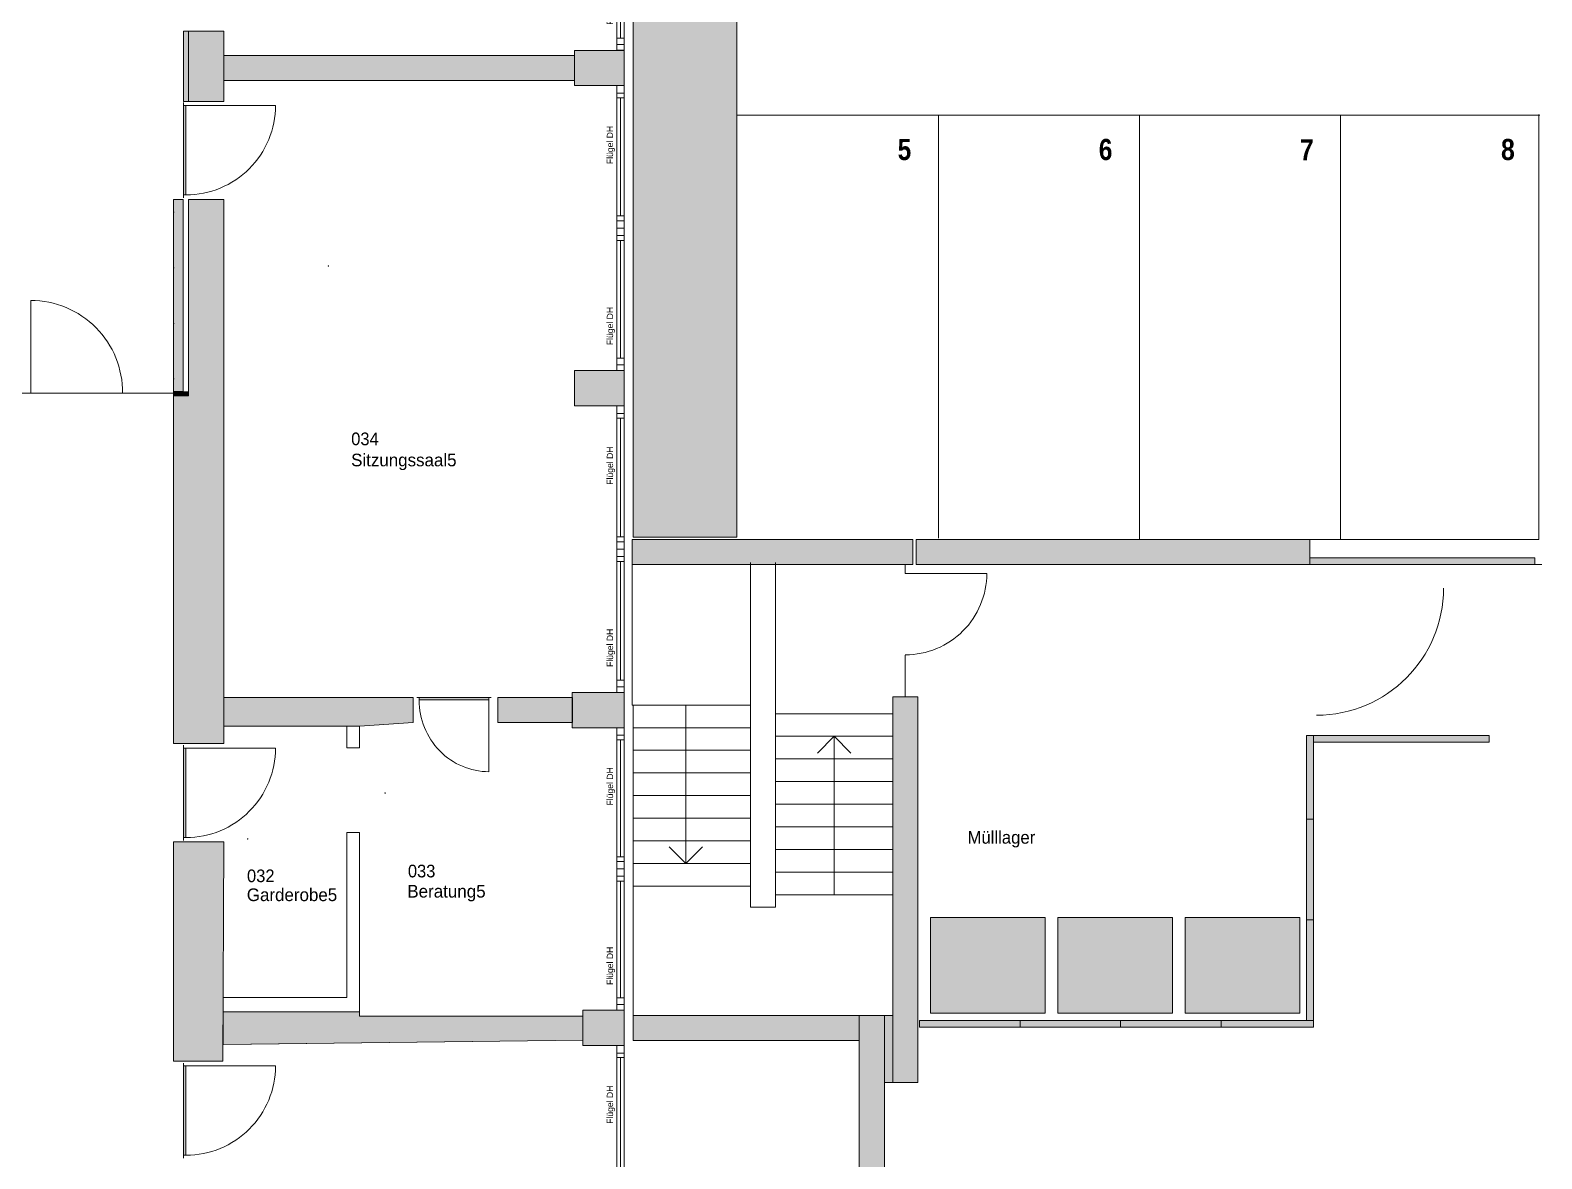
# Model space of a CAD drawing. Header units: inches. Extents: x 50200 to 250609, y 23637 to 115190.
# Drawn here: x 231938 to 249979, y 87858 to 101322 of the extents above; entities that cross this region are included whole.
import ezdxf

# ---------------------------------------------------------------- set-up
doc = ezdxf.new("R2010")
doc.units = ezdxf.units.IN
doc.header["$LTSCALE"] = 200
doc.header["$MEASUREMENT"] = 0
doc.header["$PDMODE"] = 34
doc.header["$PDSIZE"] = 5
doc.linetypes.add('Standardmuster', pattern=[0])
doc.linetypes.add('Volllinie', pattern=[0])
doc.layers.add('Grundebene', color=7, linetype='Continuous')
doc.styles.add('ARIAL', font='arial.ttf', dxfattribs={"height": 0.2})
doc.styles.add('ARIAL-FETT', font='arialbd.ttf', dxfattribs={"height": 0.2})

# ---------------------------------------------------------------- blocks, each defined once
blk = doc.blocks.new('Color_Area-1AB4')
at = {"layer": 'Grundebene', "true_color": 0x000000, "transparency": 33554687}
blk.add_hatch(color=18, dxfattribs=at).paths.add_polyline_path([(247253, 92908), (249353, 92908), (249353, 92828), (247253, 92828)], flags=0)
at = {"layer": 'Grundebene', "color": 18, "linetype": 'Volllinie', "lineweight": 13, "true_color": 0x000000}
for p, q in [((247253, 92908), (249353, 92908)), ((247253, 92828), (247253, 92908)), ((249353, 92828), (247253, 92828)), ((249353, 92908), (249353, 92828))]:
    blk.add_line(p, q, dxfattribs=at)
blk = doc.blocks.new('Color_Area-1ABD')
at = {"layer": 'Grundebene', "true_color": 0x000000, "transparency": 33554687}
blk.add_hatch(color=18, dxfattribs=at).paths.add_polyline_path([(241833, 89568), (241833, 89268), (239133, 89268), (239133, 89568)], flags=0)
at = {"layer": 'Grundebene', "color": 18, "linetype": 'Volllinie', "lineweight": 13, "true_color": 0x000000}
for p, q in [((239133, 89268), (239133, 89568)), ((239133, 89568), (241833, 89568)), ((241833, 89568), (241833, 89268)), ((241833, 89268), (239133, 89268))]:
    blk.add_line(p, q, dxfattribs=at)
blk = doc.blocks.new('Color_Area-1AC3')
at = {"layer": 'Grundebene', "true_color": 0x000000, "transparency": 33554687}
blk.add_hatch(color=18, dxfattribs=at).paths.add_polyline_path([(246153, 89508), (247253, 89508), (247253, 89428), (246153, 89428)], flags=0)
at = {"layer": 'Grundebene', "color": 18, "linetype": 'Volllinie', "lineweight": 13, "true_color": 0x000000}
for p, q in [((246153, 89508), (247253, 89508)), ((246153, 89428), (246153, 89508)), ((247253, 89508), (247253, 89428)), ((247253, 89428), (246153, 89428))]:
    blk.add_line(p, q, dxfattribs=at)
blk = doc.blocks.new('Color_Area-1AC9')
at = {"layer": 'Grundebene', "true_color": 0x000000, "transparency": 33554687}
blk.add_hatch(color=18, dxfattribs=at).paths.add_polyline_path([(244953, 89508), (246153, 89508), (246153, 89428), (244953, 89428)], flags=0)
at = {"layer": 'Grundebene', "color": 18, "linetype": 'Volllinie', "lineweight": 13, "true_color": 0x000000}
for p, q in [((244953, 89508), (246153, 89508)), ((244953, 89428), (244953, 89508)), ((246153, 89508), (246153, 89428)), ((246153, 89428), (244953, 89428))]:
    blk.add_line(p, q, dxfattribs=at)
blk = doc.blocks.new('Color_Area-1ACF')
at = {"layer": 'Grundebene', "true_color": 0x000000, "transparency": 33554687}
blk.add_hatch(color=18, dxfattribs=at).paths.add_polyline_path([(243753, 89508), (244953, 89508), (244953, 89428), (243753, 89428)], flags=0)
at = {"layer": 'Grundebene', "color": 18, "linetype": 'Volllinie', "lineweight": 13, "true_color": 0x000000}
for p, q in [((243753, 89508), (244953, 89508)), ((243753, 89428), (243753, 89508)), ((244953, 89508), (244953, 89428)), ((244953, 89428), (243753, 89428))]:
    blk.add_line(p, q, dxfattribs=at)
blk = doc.blocks.new('Color_Area-1AD5')
at = {"layer": 'Grundebene', "true_color": 0x000000, "transparency": 33554687}
blk.add_hatch(color=18, dxfattribs=at).paths.add_polyline_path([(242553, 89508), (243753, 89508), (243753, 89428), (242553, 89428)], flags=0)
at = {"layer": 'Grundebene', "color": 18, "linetype": 'Volllinie', "lineweight": 13, "true_color": 0x000000}
for p, q in [((242553, 89508), (243753, 89508)), ((242553, 89428), (242553, 89508)), ((243753, 89508), (243753, 89428)), ((243753, 89428), (242553, 89428))]:
    blk.add_line(p, q, dxfattribs=at)
blk = doc.blocks.new('Color_Area-1B6C')
at = {"layer": 'Grundebene', "true_color": 0x000000, "transparency": 33554687}
blk.add_hatch(color=18, dxfattribs=at).paths.add_polyline_path([(242133, 89568), (242233, 89568), (242233, 88768), (242133, 88768)], flags=0)
at = {"layer": 'Grundebene', "color": 18, "linetype": 'Volllinie', "lineweight": 13, "true_color": 0x000000}
for p, q in [((242133, 89568), (242233, 89568)), ((242133, 88768), (242133, 89568)), ((242233, 89568), (242233, 88768)), ((242233, 88768), (242133, 88768))]:
    blk.add_line(p, q, dxfattribs=at)
blk = doc.blocks.new('Color_Area-1E0A')
at = {"layer": 'Grundebene', "true_color": 0x000000, "transparency": 33554687}
blk.add_hatch(color=18, dxfattribs=at).paths.add_polyline_path([(239133, 112229), (240372, 112229), (240372, 95273), (239133, 95273)], flags=0)
at = {"layer": 'Grundebene', "color": 18, "linetype": 'Volllinie', "lineweight": 13, "true_color": 0x000000}
for p, q in [((239133, 112229), (240372, 112229)), ((239133, 95273), (239133, 112229)), ((240372, 112229), (240372, 95273)), ((240372, 95273), (239133, 95273))]:
    blk.add_line(p, q, dxfattribs=at)
blk = doc.blocks.new('Color_Area-2185')
at = {"layer": 'Grundebene', "true_color": 0x000000, "transparency": 33554687}
blk.add_hatch(color=18, dxfattribs=at).paths.add_polyline_path([(233828, 99301), (233828, 96961), (233648, 96961), (233648, 92811), (234248, 92811), (234248, 99301)], flags=0)
at = {"layer": 'Grundebene', "color": 18, "linetype": 'Volllinie', "lineweight": 13, "true_color": 0x000000}
blk.add_lwpolyline([(233828, 99301), (233828, 96961), (233648, 96961), (233648, 92811), (234248, 92811), (234248, 99301), (233828, 99301)], dxfattribs=at)
blk = doc.blocks.new('Color_Area-2188')
at = {"layer": 'Grundebene', "true_color": 0x000000, "transparency": 33554687}
blk.add_hatch(color=18, dxfattribs=at).paths.add_polyline_path([(234248, 101311), (233828, 101311), (233828, 100471), (234248, 100471)], flags=0)
at = {"layer": 'Grundebene', "color": 18, "linetype": 'Volllinie', "lineweight": 13, "true_color": 0x000000}
for p, q in [((234248, 101311), (233828, 101311)), ((233828, 101311), (233828, 100471)), ((234248, 100471), (234248, 101311)), ((233828, 100471), (234248, 100471))]:
    blk.add_line(p, q, dxfattribs=at)
blk = doc.blocks.new('Color_Area-2246')
at = {"layer": 'Grundebene', "true_color": 0x000000, "transparency": 33554687}
blk.add_hatch(color=18, dxfattribs=at).paths.add_polyline_path([(234248, 91641), (233648, 91641), (233648, 89021), (234238, 89021)], flags=0)
at = {"layer": 'Grundebene', "color": 18, "linetype": 'Volllinie', "lineweight": 13, "true_color": 0x000000}
for p, q in [((234248, 91641), (233648, 91641)), ((233648, 91641), (233648, 89021)), ((234238, 89021), (234248, 91641)), ((233648, 89021), (234238, 89021))]:
    blk.add_line(p, q, dxfattribs=at)
blk = doc.blocks.new('Color_Area-229C')
at = {"layer": 'Grundebene', "true_color": 0x000000, "transparency": 33554687}
blk.add_hatch(color=18, dxfattribs=at).paths.add_polyline_path([(234248, 101021), (234248, 100721), (238433, 100721), (238433, 101021)], flags=0)
at = {"layer": 'Grundebene', "color": 18, "linetype": 'Volllinie', "lineweight": 13, "true_color": 0x000000}
for p, q in [((234248, 101021), (234248, 100721)), ((238433, 101021), (234248, 101021)), ((238433, 100721), (238433, 101021)), ((234248, 100721), (238433, 100721))]:
    blk.add_line(p, q, dxfattribs=at)
blk = doc.blocks.new('Color_Area-22A2')
at = {"layer": 'Grundebene', "true_color": 0x000000, "transparency": 33554687}
blk.add_hatch(color=18, dxfattribs=at).paths.add_polyline_path([(234240, 89221), (238533, 89271), (238533, 89561), (235868, 89561), (235868, 89611), (234240, 89611)], flags=0)
at = {"layer": 'Grundebene', "color": 18, "linetype": 'Volllinie', "lineweight": 13, "true_color": 0x000000}
for p, q in [((235868, 89611), (234240, 89611)), ((234240, 89611), (234240, 89221)), ((235868, 89561), (235868, 89611)), ((238533, 89561), (235868, 89561)), ((238533, 89271), (238533, 89561)), ((234240, 89221), (238533, 89271))]:
    blk.add_line(p, q, dxfattribs=at)
blk = doc.blocks.new('Color_Area-22CD')
at = {"layer": 'Grundebene', "true_color": 0x000000, "transparency": 33554687}
blk.add_hatch(color=18, dxfattribs=at).paths.add_polyline_path([(237518, 93061), (238409, 93061), (238409, 93361), (237518, 93361)], flags=0)
at = {"layer": 'Grundebene', "color": 18, "linetype": 'Volllinie', "lineweight": 13, "true_color": 0x000000}
for p, q in [((238409, 93361), (237518, 93361)), ((237518, 93361), (237518, 93061)), ((238409, 93061), (238409, 93361)), ((237518, 93061), (238409, 93061))]:
    blk.add_line(p, q, dxfattribs=at)
blk = doc.blocks.new('Color_Area-259A')
at = {"layer": 'Grundebene', "true_color": 0x000000, "transparency": 33554687}
blk.add_hatch(color=18, dxfattribs=at).paths.add_polyline_path([(238433, 101081), (239028, 101081), (239028, 100661), (238433, 100661)], flags=0)
at = {"layer": 'Grundebene', "color": 18, "linetype": 'Volllinie', "lineweight": 13, "true_color": 0x000000}
for p, q in [((238433, 101081), (239028, 101081)), ((238433, 100661), (238433, 101081)), ((239028, 101081), (239028, 100661)), ((239028, 100661), (238433, 100661))]:
    blk.add_line(p, q, dxfattribs=at)
blk = doc.blocks.new('Color_Area-25A0')
at = {"layer": 'Grundebene', "true_color": 0x000000, "transparency": 33554687}
blk.add_hatch(color=18, dxfattribs=at).paths.add_polyline_path([(238408, 93421), (239028, 93421), (239028, 93001), (238408, 93001)], flags=0)
at = {"layer": 'Grundebene', "color": 18, "linetype": 'Volllinie', "lineweight": 13, "true_color": 0x000000}
for p, q in [((238408, 93421), (239028, 93421)), ((238408, 93001), (238408, 93421)), ((239028, 93421), (239028, 93001)), ((239028, 93001), (238408, 93001))]:
    blk.add_line(p, q, dxfattribs=at)
blk = doc.blocks.new('Color_Area-25AC')
at = {"layer": 'Grundebene', "true_color": 0x000000, "transparency": 33554687}
blk.add_hatch(color=18, dxfattribs=at).paths.add_polyline_path([(238533, 89631), (239028, 89631), (239028, 89211), (238533, 89211)], flags=0)
at = {"layer": 'Grundebene', "color": 18, "linetype": 'Volllinie', "lineweight": 13, "true_color": 0x000000}
for p, q in [((238533, 89631), (239028, 89631)), ((238533, 89211), (238533, 89631)), ((239028, 89631), (239028, 89211)), ((239028, 89211), (238533, 89211))]:
    blk.add_line(p, q, dxfattribs=at)
blk = doc.blocks.new('Color_Area-25B8')
at = {"layer": 'Grundebene', "true_color": 0x000000, "transparency": 33554687}
blk.add_hatch(color=18, dxfattribs=at).paths.add_polyline_path([(238433, 97261), (239028, 97261), (239028, 96841), (238433, 96841)], flags=0)
at = {"layer": 'Grundebene', "color": 18, "linetype": 'Volllinie', "lineweight": 13, "true_color": 0x000000}
for p, q in [((238433, 97261), (239028, 97261)), ((238433, 96841), (238433, 97261)), ((239028, 97261), (239028, 96841)), ((239028, 96841), (238433, 96841))]:
    blk.add_line(p, q, dxfattribs=at)
blk = doc.blocks.new('VBV_Raumstempel_FM_3-26E3')
at = {"layer": 'Grundebene', "color": 18, "linetype": 'Standardmuster', "lineweight": 13, "true_color": 0x000000}
blk.add_point((234534, 91674), dxfattribs=at)
blk = doc.blocks.new('MText_199-26E6')
at = {"layer": 'Grundebene', "color": 18, "lineweight": 18, "true_color": 0x000000, "style": 'ARIAL', "width": 0.958409}
blk.add_text('Garderobe5', height=151, dxfattribs=at).set_placement((234523, 90932))
blk = doc.blocks.new('MText_200-26E9')
at = {"layer": 'Grundebene', "color": 18, "lineweight": 18, "true_color": 0x000000, "style": 'ARIAL', "width": 0.934882}
blk.add_text('032', height=151, dxfattribs=at).set_placement((234525, 91158))
blk = doc.blocks.new('VBV_Raumstempel_FM_3-26EC')
at = {"layer": 'Grundebene', "color": 18, "linetype": 'Standardmuster', "lineweight": 13, "true_color": 0x000000}
blk.add_point((236174, 92223), dxfattribs=at)
blk = doc.blocks.new('MText_202-26EF')
at = {"layer": 'Grundebene', "color": 18, "lineweight": 18, "true_color": 0x000000, "style": 'ARIAL', "width": 0.959824}
blk.add_text('Beratung5', height=151, dxfattribs=at).set_placement((236439, 90974))
blk = doc.blocks.new('MText_203-26F2')
at = {"layer": 'Grundebene', "color": 18, "lineweight": 18, "true_color": 0x000000, "style": 'ARIAL', "width": 0.930222}
blk.add_text('033', height=151, dxfattribs=at).set_placement((236446, 91215))
blk = doc.blocks.new('VBV_Raumstempel_FM_3-26F5')
at = {"layer": 'Grundebene', "color": 18, "linetype": 'Standardmuster', "lineweight": 13, "true_color": 0x000000}
blk.add_point((235497, 98509), dxfattribs=at)
blk = doc.blocks.new('MText_205-26F8')
at = {"layer": 'Grundebene', "color": 18, "lineweight": 18, "true_color": 0x000000, "style": 'ARIAL', "width": 0.958036}
blk.add_text('Sitzungssaal5', height=151.03, dxfattribs=at).set_placement((235768, 96119))
blk = doc.blocks.new('MText_206-26FB')
at = {"layer": 'Grundebene', "color": 18, "lineweight": 18, "true_color": 0x000000, "style": 'ARIAL', "width": 0.931911}
blk.add_text('034', height=151, dxfattribs=at).set_placement((235769, 96371))
blk = doc.blocks.new('Color_Area-2783')
at = {"layer": 'Grundebene', "true_color": 0x000000, "transparency": 33554687}
blk.add_hatch(color=18, dxfattribs=at).paths.add_polyline_path([(234248, 93361), (236508, 93361), (236508, 93061), (235868, 93021), (235718, 93021), (234248, 93021)], flags=0)
at = {"layer": 'Grundebene', "color": 18, "linetype": 'Volllinie', "lineweight": 13, "true_color": 0x000000}
for p, q in [((234248, 93361), (236508, 93361)), ((234248, 93021), (234248, 93361)), ((236508, 93361), (236508, 93061)), ((235718, 93021), (234248, 93021)), ((235868, 93021), (235718, 93021)), ((236508, 93061), (235868, 93021))]:
    blk.add_line(p, q, dxfattribs=at)
blk = doc.blocks.new('MText_873-2798')
at = {"layer": 'Grundebene', "color": 18, "lineweight": 18, "true_color": 0x000000, "style": 'ARIAL-FETT', "width": 0.823426}
blk.add_text('5', height=252, dxfattribs=at).set_placement((242292, 99773))
blk = doc.blocks.new('MText_874-279B')
at = {"layer": 'Grundebene', "color": 18, "lineweight": 18, "true_color": 0x000000, "style": 'ARIAL-FETT', "width": 0.829599}
blk.add_text('6', height=252, dxfattribs=at).set_placement((244692, 99773))
blk = doc.blocks.new('MText_875-279E')
at = {"layer": 'Grundebene', "color": 18, "lineweight": 18, "true_color": 0x000000, "style": 'ARIAL-FETT', "width": 0.844798}
blk.add_text('7', height=252, dxfattribs=at).set_placement((247092, 99769))
blk = doc.blocks.new('MText_876-27A1')
at = {"layer": 'Grundebene', "color": 18, "lineweight": 18, "true_color": 0x000000, "style": 'ARIAL-FETT', "width": 0.842226}
blk.add_text('8', height=252, dxfattribs=at).set_placement((249493, 99773))
blk = doc.blocks.new('Gruppe-148-2831')
at = {"layer": 'Grundebene', "color": 18, "linetype": 'Volllinie', "lineweight": 13, "true_color": 0x000000}
blk.add_line((242383, 94842), (243355, 94842), dxfattribs=at)
blk.add_lwpolyline([(242383, 93870), (242431, 93871), (242479, 93875), (242526, 93881), (242573, 93889), (242620, 93899), (242666, 93912), (242711, 93927), (242755, 93944), (242799, 93963), (242842, 93985), (242883, 94008), (242923, 94034), (242962, 94061), (243000, 94091), (243036, 94122), (243071, 94155), (243103, 94189), (243135, 94225), (243164, 94263), (243191, 94302), (243217, 94342), (243240, 94384), (243262, 94426), (243281, 94470), (243298, 94514), (243313, 94560), (243326, 94606), (243336, 94652), (243345, 94699), (243350, 94746), (243354, 94794), (243355, 94842)], dxfattribs=at)
blk = doc.blocks.new('Gruppe-186-2A57')
at = {"layer": 'Grundebene', "color": 18, "linetype": 'Volllinie', "lineweight": 13, "true_color": 0x000000}
blk.add_line((231944, 96991), (231944, 98098), dxfattribs=at)
blk.add_arc((231944, 97002), 1096, 359.4218, 90, dxfattribs=at)
blk = doc.blocks.new('Color_Area-2A5B')
at = {"layer": 'Grundebene', "true_color": 0x000000, "transparency": 33554687}
blk.add_hatch(color=18, dxfattribs=at).paths.add_polyline_path([(233685, 96964), (233685, 97008), (233825, 97008), (233825, 96964)], flags=0)
at = {"layer": 'Grundebene', "color": 18, "linetype": 'Volllinie', "lineweight": 13, "true_color": 0x000000}
for p, q in [((233685, 96964), (233685, 97008)), ((233685, 97008), (233825, 97008)), ((233825, 96964), (233685, 96964)), ((233825, 97008), (233825, 96964))]:
    blk.add_line(p, q, dxfattribs=at)
blk = doc.blocks.new('Color_Area-2A61')
at = {"layer": 'Grundebene', "true_color": 0xffffff, "transparency": 33554687}
blk.add_hatch(color=7, dxfattribs=at).paths.add_polyline_path([(233648, 96964), (233685, 96964), (233685, 97008), (233648, 97008)], flags=0)
at = {"layer": 'Grundebene', "color": 18, "linetype": 'Volllinie', "lineweight": 13, "true_color": 0x000000}
blk.add_lwpolyline([(233648, 96964), (233685, 96964), (233685, 97008), (233648, 97008), (233648, 96964)], dxfattribs=at)
blk = doc.blocks.new('Color_Area-2A65')
at = {"layer": 'Grundebene', "true_color": 0x000000, "transparency": 33554687}
blk.add_hatch(color=18, dxfattribs=at).paths.add_polyline_path([(233649, 97011), (233649, 99301), (233764, 99301), (233764, 97011)], flags=0)
at = {"layer": 'Grundebene', "color": 18, "linetype": 'Volllinie', "lineweight": 13, "true_color": 0x000000}
for p, q in [((233649, 97011), (233649, 99301)), ((233649, 99301), (233764, 99301)), ((233764, 99301), (233764, 97011)), ((233764, 97011), (233649, 97011))]:
    blk.add_line(p, q, dxfattribs=at)
blk = doc.blocks.new('Color_Area-2A6C')
at = {"layer": 'Grundebene', "true_color": 0xffffff, "transparency": 33554687}
blk.add_hatch(color=7, dxfattribs=at).paths.add_polyline_path([(233767, 100471), (233828, 100471), (233828, 101311), (233767, 101311)], flags=0)
at = {"layer": 'Grundebene', "color": 18, "linetype": 'Volllinie', "lineweight": 13, "true_color": 0x000000}
blk.add_lwpolyline([(233767, 100471), (233828, 100471), (233828, 101311), (233767, 101311), (233767, 100471)], dxfattribs=at)
blk = doc.blocks.new('Color_Area-2B2A')
at = {"layer": 'Grundebene', "true_color": 0xffffff, "transparency": 33554687}
blk.add_hatch(color=7, dxfattribs=at).paths.add_polyline_path([(233767, 100425), (233767, 99358), (233797, 99358), (233797, 100425)], flags=0)
at = {"layer": 'Grundebene', "color": 18, "linetype": 'Volllinie', "lineweight": 13, "true_color": 0x000000}
blk.add_lwpolyline([(233767, 100425), (233767, 99358), (233797, 99358), (233797, 100425), (233767, 100425)], dxfattribs=at)
blk = doc.blocks.new('Gruppe-229-2B26')
at = {"layer": 'Grundebene', "color": 18, "linetype": 'Volllinie', "lineweight": 13, "true_color": 0x000000}
for p, q in [((233767, 100425), (233767, 100459)), ((233797, 100425), (234865, 100425)), ((233767, 99324), (233767, 99358))]:
    blk.add_line(p, q, dxfattribs=at)
for points in [[(233767, 100425), (233797, 100425), (233797, 99358), (233767, 99358), (233767, 100425)], [(233797, 99358), (233850, 99359), (233903, 99363), (233955, 99369), (234006, 99378), (234057, 99389), (234107, 99403), (234156, 99419), (234205, 99438), (234253, 99460), (234300, 99483), (234346, 99510), (234391, 99538), (234434, 99568), (234476, 99600), (234515, 99634), (234553, 99670), (234588, 99707), (234622, 99747), (234654, 99788), (234685, 99831), (234713, 99876), (234739, 99923), (234763, 99970), (234785, 100018), (234803, 100066), (234820, 100116), (234834, 100166), (234845, 100216), (234854, 100267), (234860, 100319), (234864, 100372), (234865, 100425)]]:
    blk.add_lwpolyline(points, dxfattribs=at)
at = {"layer": 'Grundebene'}
blk.add_blockref('Color_Area-2B2A', (0, 0), dxfattribs=at)
blk = doc.blocks.new('Color_Area-2B3C')
at = {"layer": 'Grundebene', "true_color": 0xffffff, "transparency": 33554687}
blk.add_hatch(color=7, dxfattribs=at).paths.add_polyline_path([(233767, 92758), (233767, 91691), (233797, 91691), (233797, 92758)], flags=0)
at = {"layer": 'Grundebene', "color": 18, "linetype": 'Volllinie', "lineweight": 13, "true_color": 0x000000}
blk.add_lwpolyline([(233767, 92758), (233767, 91691), (233797, 91691), (233797, 92758), (233767, 92758)], dxfattribs=at)
blk = doc.blocks.new('Gruppe-231-2B38')
at = {"layer": 'Grundebene', "color": 18, "linetype": 'Volllinie', "lineweight": 13, "true_color": 0x000000}
for p, q in [((233767, 92758), (233767, 92792)), ((233797, 92758), (234865, 92758)), ((233767, 91657), (233767, 91691))]:
    blk.add_line(p, q, dxfattribs=at)
for points in [[(233767, 92758), (233797, 92758), (233797, 91691), (233767, 91691), (233767, 92758)], [(233797, 91691), (233850, 91692), (233903, 91696), (233955, 91702), (234006, 91711), (234057, 91722), (234107, 91736), (234156, 91752), (234205, 91771), (234253, 91792), (234300, 91816), (234346, 91843), (234391, 91871), (234434, 91901), (234476, 91933), (234515, 91967), (234553, 92003), (234588, 92040), (234622, 92080), (234654, 92121), (234685, 92164), (234713, 92209), (234739, 92256), (234763, 92303), (234785, 92351), (234803, 92399), (234820, 92449), (234834, 92498), (234845, 92549), (234854, 92600), (234860, 92652), (234864, 92705), (234865, 92758)]]:
    blk.add_lwpolyline(points, dxfattribs=at)
at = {"layer": 'Grundebene'}
blk.add_blockref('Color_Area-2B3C', (0, 0), dxfattribs=at)
blk = doc.blocks.new('Color_Area-2B45')
at = {"layer": 'Grundebene', "true_color": 0xffffff, "transparency": 33554687}
blk.add_hatch(color=7, dxfattribs=at).paths.add_polyline_path([(233767, 88967), (233767, 87899), (233797, 87899), (233797, 88967)], flags=0)
at = {"layer": 'Grundebene', "color": 18, "linetype": 'Volllinie', "lineweight": 13, "true_color": 0x000000}
blk.add_lwpolyline([(233767, 88967), (233767, 87899), (233797, 87899), (233797, 88967), (233767, 88967)], dxfattribs=at)
blk = doc.blocks.new('Gruppe-232-2B41')
at = {"layer": 'Grundebene', "color": 18, "linetype": 'Volllinie', "lineweight": 13, "true_color": 0x000000}
for p, q in [((233767, 88967), (233767, 89000)), ((233797, 88967), (234865, 88967)), ((233767, 87865), (233767, 87899))]:
    blk.add_line(p, q, dxfattribs=at)
for points in [[(233767, 88967), (233797, 88967), (233797, 87899), (233767, 87899), (233767, 88967)], [(233797, 87899), (233850, 87900), (233903, 87904), (233955, 87911), (234006, 87919), (234057, 87931), (234107, 87944), (234156, 87961), (234205, 87980), (234253, 88001), (234300, 88025), (234346, 88051), (234391, 88080), (234434, 88110), (234476, 88142), (234515, 88176), (234553, 88211), (234588, 88249), (234622, 88288), (234654, 88330), (234685, 88373), (234713, 88418), (234739, 88464), (234763, 88511), (234785, 88559), (234803, 88608), (234820, 88657), (234834, 88707), (234845, 88758), (234854, 88809), (234860, 88861), (234864, 88913), (234865, 88967)]]:
    blk.add_lwpolyline(points, dxfattribs=at)
at = {"layer": 'Grundebene'}
blk.add_blockref('Color_Area-2B45', (0, 0), dxfattribs=at)
blk = doc.blocks.new('Color_Area-2B57')
at = {"layer": 'Grundebene', "true_color": 0xffffff, "transparency": 33554687}
blk.add_hatch(color=7, dxfattribs=at).paths.add_polyline_path([(236580, 93334), (237413, 93334), (237413, 93361), (236580, 93361)], flags=0)
at = {"layer": 'Grundebene', "color": 18, "linetype": 'Volllinie', "lineweight": 13, "true_color": 0x000000}
blk.add_lwpolyline([(236580, 93334), (237413, 93334), (237413, 93361), (236580, 93361), (236580, 93334)], dxfattribs=at)
blk = doc.blocks.new('Gruppe-234-2B53')
at = {"layer": 'Grundebene', "color": 18, "linetype": 'Volllinie', "lineweight": 13, "true_color": 0x000000}
for p, q in [((236554, 93361), (236580, 93361)), ((237413, 93361), (237439, 93361)), ((237413, 93334), (237413, 92476))]:
    blk.add_line(p, q, dxfattribs=at)
blk.add_lwpolyline([(236580, 93334), (236580, 93361), (237413, 93361), (237413, 93334), (236580, 93334)], dxfattribs=at)
blk.add_lwpolyline([(237413, 92476, -0.202833), (236828, 92723), (236824, 92727, -0.194998), (236580, 93329), (236580, 93334)], format="xyb", dxfattribs=at)
at = {"layer": 'Grundebene'}
blk.add_blockref('Color_Area-2B57', (0, 0), dxfattribs=at)
blk = doc.blocks.new('Gruppe-441-2E74')
at = {"layer": 'Grundebene', "color": 18, "linetype": 'Volllinie', "lineweight": 13, "true_color": 0x000000}
for p, q in [((239133, 93271), (240533, 93271)), ((239133, 91111), (239133, 93271)), ((239133, 93001), (240533, 93001)), ((239133, 92731), (240533, 92731)), ((239133, 92461), (240533, 92461)), ((239133, 92191), (240533, 92191)), ((239133, 91921), (240533, 91921)), ((239133, 91651), (240533, 91651)), ((239133, 91381), (240533, 91381)), ((239133, 91111), (240533, 91111))]:
    blk.add_line(p, q, dxfattribs=at)
blk = doc.blocks.new('Gruppe-442-2E80')
at = {"layer": 'Grundebene', "color": 18, "linetype": 'Volllinie', "lineweight": 13, "true_color": 0x000000}
for p, q in [((240833, 93168), (242233, 93168)), ((240833, 92898), (242233, 92898)), ((240833, 92628), (242233, 92628)), ((240833, 92358), (242233, 92358)), ((240833, 92088), (242233, 92088)), ((240833, 91818), (242233, 91818)), ((240833, 91548), (242233, 91548)), ((240833, 91278), (242233, 91278)), ((240833, 91008), (242233, 91008))]:
    blk.add_line(p, q, dxfattribs=at)
blk = doc.blocks.new('Color_Area-2E8B')
at = {"layer": 'Grundebene', "true_color": 0x000000, "transparency": 33554687}
blk.add_hatch(color=18, dxfattribs=at).paths.add_polyline_path([(242533, 88768), (242233, 88768), (242233, 93368), (242533, 93368)], flags=0)
at = {"layer": 'Grundebene', "color": 18, "linetype": 'Volllinie', "lineweight": 13, "true_color": 0x000000}
for p, q in [((242233, 88768), (242233, 93368)), ((242233, 93368), (242533, 93368)), ((242533, 93368), (242533, 88768)), ((242533, 88768), (242233, 88768))]:
    blk.add_line(p, q, dxfattribs=at)
blk = doc.blocks.new('Color_Area-2E91')
at = {"layer": 'Grundebene', "true_color": 0x000000, "transparency": 33554687}
blk.add_hatch(color=18, dxfattribs=at).paths.add_polyline_path([(242473, 95248), (242473, 94948), (239123, 94948), (239123, 95248)], flags=0)
at = {"layer": 'Grundebene', "color": 18, "linetype": 'Volllinie', "lineweight": 13, "true_color": 0x000000}
for p, q in [((239123, 94948), (239123, 95248)), ((239123, 95248), (242473, 95248)), ((242473, 95248), (242473, 94948)), ((242473, 94948), (239123, 94948))]:
    blk.add_line(p, q, dxfattribs=at)
blk = doc.blocks.new('Color_Area-2E97')
at = {"layer": 'Grundebene', "true_color": 0x000000, "transparency": 33554687}
blk.add_hatch(color=18, dxfattribs=at).paths.add_polyline_path([(247213, 95248), (247213, 94948), (242513, 94948), (242513, 95248)], flags=0)
at = {"layer": 'Grundebene', "color": 18, "linetype": 'Volllinie', "lineweight": 13, "true_color": 0x000000}
for p, q in [((242513, 94948), (242513, 95248)), ((242513, 95248), (247213, 95248)), ((247213, 95248), (247213, 94948)), ((247213, 94948), (242513, 94948))]:
    blk.add_line(p, q, dxfattribs=at)
blk = doc.blocks.new('Color_Area-2E9D')
at = {"layer": 'Grundebene', "true_color": 0x000000, "transparency": 33554687}
blk.add_hatch(color=18, dxfattribs=at).paths.add_polyline_path([(244133, 86068), (243833, 86068), (243833, 87268), (241833, 87268), (241833, 89568), (242133, 89568), (242133, 87568), (244133, 87568)], flags=0)
at = {"layer": 'Grundebene', "color": 18, "linetype": 'Volllinie', "lineweight": 13, "true_color": 0x000000}
for p, q in [((241833, 87268), (241833, 89568)), ((241833, 89568), (242133, 89568)), ((242133, 89568), (242133, 87568)), ((242133, 87568), (244133, 87568)), ((244133, 87568), (244133, 86068)), ((243833, 87268), (241833, 87268)), ((243833, 86068), (243833, 87268)), ((244133, 86068), (243833, 86068))]:
    blk.add_line(p, q, dxfattribs=at)
blk = doc.blocks.new('Color_Area-2EA9')
at = {"layer": 'Grundebene', "true_color": 0x000000, "transparency": 33554687}
blk.add_hatch(color=18, dxfattribs=at).paths.add_polyline_path([(242683, 90736), (244053, 90736), (244053, 89596), (242683, 89596)], flags=0)
at = {"layer": 'Grundebene', "color": 18, "linetype": 'Volllinie', "lineweight": 13, "true_color": 0x000000}
for p, q in [((242683, 90736), (244053, 90736)), ((242683, 89596), (242683, 90736)), ((244053, 90736), (244053, 89596)), ((244053, 89596), (242683, 89596))]:
    blk.add_line(p, q, dxfattribs=at)
blk = doc.blocks.new('Color_Area-2EAF')
at = {"layer": 'Grundebene', "true_color": 0x000000, "transparency": 33554687}
blk.add_hatch(color=18, dxfattribs=at).paths.add_polyline_path([(244203, 90736), (245573, 90736), (245573, 89596), (244203, 89596)], flags=0)
at = {"layer": 'Grundebene', "color": 18, "linetype": 'Volllinie', "lineweight": 13, "true_color": 0x000000}
for p, q in [((244203, 90736), (245573, 90736)), ((244203, 89596), (244203, 90736)), ((245573, 90736), (245573, 89596)), ((245573, 89596), (244203, 89596))]:
    blk.add_line(p, q, dxfattribs=at)
blk = doc.blocks.new('Color_Area-2EB5')
at = {"layer": 'Grundebene', "true_color": 0x000000, "transparency": 33554687}
blk.add_hatch(color=18, dxfattribs=at).paths.add_polyline_path([(245723, 90736), (247093, 90736), (247093, 89596), (245723, 89596)], flags=0)
at = {"layer": 'Grundebene', "color": 18, "linetype": 'Volllinie', "lineweight": 13, "true_color": 0x000000}
for p, q in [((245723, 90736), (247093, 90736)), ((245723, 89596), (245723, 90736)), ((247093, 90736), (247093, 89596)), ((247093, 89596), (245723, 89596))]:
    blk.add_line(p, q, dxfattribs=at)
blk = doc.blocks.new('Gruppe-443-2EA7')
at = {"layer": 'Grundebene', "color": 18, "linetype": 'Volllinie', "lineweight": 13, "true_color": 0x000000}
for points in [[(242683, 90736), (244053, 90736), (244053, 89596), (242683, 89596), (242683, 90736)], [(244203, 90736), (245573, 90736), (245573, 89596), (244203, 89596), (244203, 90736)], [(245723, 90736), (247093, 90736), (247093, 89596), (245723, 89596), (245723, 90736)]]:
    blk.add_lwpolyline(points, dxfattribs=at)
at = {"layer": 'Grundebene'}
for name in ['Color_Area-2EA9', 'Color_Area-2EAF', 'Color_Area-2EB5']:
    blk.add_blockref(name, (0, 0), dxfattribs=at)
blk = doc.blocks.new('Color_Area-2EBD')
at = {"layer": 'Grundebene', "true_color": 0x000000, "transparency": 33554687}
blk.add_hatch(color=18, dxfattribs=at).paths.add_polyline_path([(247213, 95028), (249897, 95028), (249897, 94948), (247213, 94948)], flags=0)
at = {"layer": 'Grundebene', "color": 18, "linetype": 'Volllinie', "lineweight": 13, "true_color": 0x000000}
for p, q in [((247213, 95028), (249897, 95028)), ((247213, 94948), (247213, 95028)), ((249897, 94948), (247213, 94948)), ((249897, 95028), (249897, 94948))]:
    blk.add_line(p, q, dxfattribs=at)
blk = doc.blocks.new('MText_2763-2EC4')
at = {"layer": 'Grundebene', "color": 18, "lineweight": 18, "true_color": 0x000000, "style": 'ARIAL', "width": 0.945286}
blk.add_text('Mülllager', height=151, dxfattribs=at).set_placement((243125, 91617))
blk = doc.blocks.new('Color_Area-2EC7')
at = {"layer": 'Grundebene', "true_color": 0x000000, "transparency": 33554687}
blk.add_hatch(color=18, dxfattribs=at).paths.add_polyline_path([(247173, 89508), (247173, 90708), (247253, 90708), (247253, 89508)], flags=0)
at = {"layer": 'Grundebene', "color": 18, "linetype": 'Volllinie', "lineweight": 13, "true_color": 0x000000}
for p, q in [((247173, 89508), (247173, 90708)), ((247173, 90708), (247253, 90708)), ((247253, 90708), (247253, 89508)), ((247253, 89508), (247173, 89508))]:
    blk.add_line(p, q, dxfattribs=at)
blk = doc.blocks.new('Color_Area-2ECD')
at = {"layer": 'Grundebene', "true_color": 0x000000, "transparency": 33554687}
blk.add_hatch(color=18, dxfattribs=at).paths.add_polyline_path([(247173, 90708), (247173, 91908), (247253, 91908), (247253, 90708)], flags=0)
at = {"layer": 'Grundebene', "color": 18, "linetype": 'Volllinie', "lineweight": 13, "true_color": 0x000000}
for p, q in [((247173, 90708), (247173, 91908)), ((247173, 91908), (247253, 91908)), ((247253, 91908), (247253, 90708)), ((247253, 90708), (247173, 90708))]:
    blk.add_line(p, q, dxfattribs=at)
blk = doc.blocks.new('Color_Area-2ED3')
at = {"layer": 'Grundebene', "true_color": 0x000000, "transparency": 33554687}
blk.add_hatch(color=18, dxfattribs=at).paths.add_polyline_path([(247173, 91908), (247173, 92908), (247253, 92908), (247253, 91908)], flags=0)
at = {"layer": 'Grundebene', "color": 18, "linetype": 'Volllinie', "lineweight": 13, "true_color": 0x000000}
for p, q in [((247173, 91908), (247173, 92908)), ((247173, 92908), (247253, 92908)), ((247253, 92908), (247253, 91908)), ((247253, 91908), (247173, 91908))]:
    blk.add_line(p, q, dxfattribs=at)
blk = doc.blocks.new('MText_2814-2F39')
at = {"layer": 'Grundebene', "color": 18, "lineweight": 18, "true_color": 0x000000, "style": 'ARIAL', "width": 0.97094}
blk.add_text('Flügel DH', height=75.5, rotation=90, dxfattribs=at).set_placement((238895, 88275))
blk = doc.blocks.new('MText_2815-2F3C')
at = {"layer": 'Grundebene', "color": 18, "lineweight": 18, "true_color": 0x000000, "style": 'ARIAL', "width": 0.97094}
blk.add_text('Flügel DH', height=75.5, rotation=90, dxfattribs=at).set_placement((238895, 86115))
blk = doc.blocks.new('Gruppe-472-2F2D')
at = {"layer": 'Grundebene', "color": 18, "linetype": 'Volllinie', "lineweight": 13, "true_color": 0x000000}
for p, q in [((238938, 89211), (238938, 85812)), ((239028, 89211), (238938, 89211)), ((239028, 89211), (239028, 85812)), ((239028, 89119), (238938, 89119)), ((239028, 89065), (238938, 89065)), ((238983, 89065), (238983, 87658)), ((239028, 87658), (238938, 87658)), ((239028, 87599), (238938, 87599)), ((238938, 87560), (238938, 87462)), ((239028, 87511), (238938, 87511)), ((239028, 87423), (238938, 87423)), ((239028, 87365), (238938, 87365)), ((238983, 87365), (238983, 85959)), ((239028, 85959), (238938, 85959)), ((239028, 85880), (238938, 85880)), ((239028, 85812), (238938, 85812))]:
    blk.add_line(p, q, dxfattribs=at)
at = {"layer": 'Grundebene'}
for name in ['MText_2814-2F39', 'MText_2815-2F3C']:
    blk.add_blockref(name, (0, 0), dxfattribs=at)
blk = doc.blocks.new('MText_2816-2F51')
at = {"layer": 'Grundebene', "color": 18, "lineweight": 18, "true_color": 0x000000, "style": 'ARIAL', "width": 0.97094}
blk.add_text('Flügel DH', height=75.5, rotation=90, dxfattribs=at).set_placement((238895, 92073))
blk = doc.blocks.new('MText_2817-2F54')
at = {"layer": 'Grundebene', "color": 18, "lineweight": 18, "true_color": 0x000000, "style": 'ARIAL', "width": 0.97094}
blk.add_text('Flügel DH', height=75.5, rotation=90, dxfattribs=at).set_placement((238895, 89932))
blk = doc.blocks.new('Gruppe-473-2F45')
at = {"layer": 'Grundebene', "color": 18, "linetype": 'Volllinie', "lineweight": 13, "true_color": 0x000000}
for p, q in [((238938, 93001), (238938, 89631)), ((239028, 93001), (238938, 93001)), ((239028, 93001), (239028, 89631)), ((239028, 92910), (238938, 92910)), ((239028, 92856), (238938, 92856)), ((238983, 92856), (238983, 91461)), ((239028, 91461), (238938, 91461)), ((239028, 91403), (238938, 91403)), ((238938, 91364), (238938, 91268)), ((239028, 91316), (238938, 91316)), ((239028, 91229), (238938, 91229)), ((239028, 91171), (238938, 91171)), ((238983, 91171), (238983, 89777)), ((239028, 89777), (238938, 89777)), ((239028, 89699), (238938, 89699)), ((239028, 89631), (238938, 89631))]:
    blk.add_line(p, q, dxfattribs=at)
at = {"layer": 'Grundebene'}
for name in ['MText_2816-2F51', 'MText_2817-2F54']:
    blk.add_blockref(name, (0, 0), dxfattribs=at)
blk = doc.blocks.new('MText_2818-2F69')
at = {"layer": 'Grundebene', "color": 18, "lineweight": 18, "true_color": 0x000000, "style": 'ARIAL', "width": 0.97094}
blk.add_text('Flügel DH', height=75.5, rotation=90, dxfattribs=at).set_placement((238895, 95900))
blk = doc.blocks.new('MText_2819-2F6C')
at = {"layer": 'Grundebene', "color": 18, "lineweight": 18, "true_color": 0x000000, "style": 'ARIAL', "width": 0.97094}
blk.add_text('Flügel DH', height=75.5, rotation=90, dxfattribs=at).set_placement((238895, 93726))
blk = doc.blocks.new('Gruppe-474-2F5D')
at = {"layer": 'Grundebene', "color": 18, "linetype": 'Volllinie', "lineweight": 13, "true_color": 0x000000}
for p, q in [((238938, 96841), (238938, 93421)), ((239028, 96841), (238938, 96841)), ((239028, 96749), (238938, 96749)), ((239028, 96841), (239028, 93421)), ((239028, 96694), (238938, 96694)), ((238983, 96694), (238983, 95278)), ((239028, 95278), (238938, 95278)), ((239028, 95219), (238938, 95219)), ((238938, 95180), (238938, 95082)), ((239028, 95131), (238938, 95131)), ((239028, 95043), (238938, 95043)), ((239028, 94984), (238938, 94984)), ((238983, 94984), (238983, 93569)), ((239028, 93569), (238938, 93569)), ((239028, 93490), (238938, 93490)), ((239028, 93421), (238938, 93421))]:
    blk.add_line(p, q, dxfattribs=at)
at = {"layer": 'Grundebene'}
for name in ['MText_2818-2F69', 'MText_2819-2F6C']:
    blk.add_blockref(name, (0, 0), dxfattribs=at)
blk = doc.blocks.new('MText_2820-2F81')
at = {"layer": 'Grundebene', "color": 18, "lineweight": 18, "true_color": 0x000000, "style": 'ARIAL', "width": 0.97094}
blk.add_text('Flügel DH', height=75.5, rotation=90, dxfattribs=at).set_placement((238895, 99725))
blk = doc.blocks.new('MText_2821-2F84')
at = {"layer": 'Grundebene', "color": 18, "lineweight": 18, "true_color": 0x000000, "style": 'ARIAL', "width": 0.97094}
blk.add_text('Flügel DH', height=75.5, rotation=90, dxfattribs=at).set_placement((238895, 97565))
blk = doc.blocks.new('Gruppe-475-2F75')
at = {"layer": 'Grundebene', "color": 18, "linetype": 'Volllinie', "lineweight": 13, "true_color": 0x000000}
for p, q in [((238938, 100661), (238938, 97261)), ((239028, 100661), (238938, 100661)), ((239028, 100569), (238938, 100569)), ((239028, 100515), (238938, 100515)), ((238983, 100515), (238983, 99108)), ((239028, 100661), (239028, 97261)), ((239028, 99108), (238938, 99108)), ((239028, 99049), (238938, 99049)), ((238938, 99010), (238938, 98912)), ((239028, 98961), (238938, 98961)), ((239028, 98873), (238938, 98873)), ((239028, 98814), (238938, 98814)), ((238983, 98814), (238983, 97408)), ((239028, 97408), (238938, 97408)), ((239028, 97330), (238938, 97330)), ((239028, 97261), (238938, 97261))]:
    blk.add_line(p, q, dxfattribs=at)
at = {"layer": 'Grundebene'}
for name in ['MText_2820-2F81', 'MText_2821-2F84']:
    blk.add_blockref(name, (0, 0), dxfattribs=at)
blk = doc.blocks.new('MText_2822-2F99')
at = {"layer": 'Grundebene', "color": 18, "lineweight": 18, "true_color": 0x000000, "style": 'ARIAL', "width": 0.97094}
blk.add_text('Flügel DH', height=75.5, rotation=90, dxfattribs=at).set_placement((238895, 103546))
blk = doc.blocks.new('MText_2823-2F9C')
at = {"layer": 'Grundebene', "color": 18, "lineweight": 18, "true_color": 0x000000, "style": 'ARIAL', "width": 0.97094}
blk.add_text('Flügel DH', height=75.5, rotation=90, dxfattribs=at).set_placement((238895, 101386))
blk = doc.blocks.new('Gruppe-476-2F8D')
at = {"layer": 'Grundebene', "color": 18, "linetype": 'Volllinie', "lineweight": 13, "true_color": 0x000000}
for p, q in [((238938, 104482), (238938, 101082)), ((239028, 104482), (238938, 104482)), ((239028, 104482), (239028, 101082)), ((239028, 104390), (238938, 104390)), ((239028, 104335), (238938, 104335)), ((238983, 104335), (238983, 102928)), ((239028, 102928), (238938, 102928)), ((239028, 102870), (238938, 102870)), ((238938, 102830), (238938, 102733)), ((239028, 102782), (238938, 102782)), ((239028, 102694), (238938, 102694)), ((239028, 102635), (238938, 102635)), ((238983, 102635), (238983, 101229)), ((239028, 101229), (238938, 101229)), ((239028, 101150), (238938, 101150)), ((239028, 101082), (238938, 101082))]:
    blk.add_line(p, q, dxfattribs=at)
at = {"layer": 'Grundebene'}
for name in ['MText_2822-2F99', 'MText_2823-2F9C']:
    blk.add_blockref(name, (0, 0), dxfattribs=at)

msp = doc.modelspace()

# ---------------------------------------------------------------- linework, layer by layer
at = {"layer": 'Grundebene', "color": 18, "linetype": 'Volllinie', "lineweight": 13, "true_color": 0x000000}
for p, q in [((239028, 101081), (239028, 104482)), ((233828, 100471), (233828, 101311)), ((234248, 101311), (233828, 101311)), ((234248, 100471), (234248, 101311)), ((238433, 101021), (234248, 101021)), ((238433, 100721), (234248, 100721)), ((239028, 97261), (239028, 100661)), ((234248, 100471), (233828, 100471)), ((249944, 100318), (249944, 95248)), ((249958, 100310), (240377, 100310)), ((242777, 100310), (242777, 95262)), ((245177, 100310), (245177, 95251)), ((247577, 100310), (247577, 95241)), ((247577, 100310), (247577, 95241)), ((247577, 100310), (247577, 95241)), ((247577, 100310), (247577, 95241)), ((233828, 98312), (233828, 99301)), ((234248, 99301), (233828, 99301)), ((234248, 97221), (234248, 99301)), ((233648, 92811), (233648, 98312)), ((234248, 92811), (234248, 97221)), ((231838, 96991), (233648, 96991)), ((239028, 93421), (239028, 96841)), ((247213, 95248), (249944, 95248)), ((240533, 90861), (240533, 94972)), ((240833, 94971), (240833, 90861)), ((242383, 94948), (242383, 94842)), ((247213, 94948), (249979, 94948)), ((242383, 93868), (242383, 93368)), ((236508, 93361), (234248, 93361)), ((236508, 93061), (236508, 93361)), ((237518, 93061), (237518, 93361)), ((238409, 93361), (237518, 93361)), ((239763, 91381), (239763, 93271)), ((235868, 93021), (234248, 93021)), ((235718, 93021), (235718, 92761)), ((235868, 93021), (236508, 93061)), ((235868, 92811), (235868, 93021)), ((238409, 93061), (237518, 93061)), ((239028, 89631), (239028, 93001)), ((234248, 92811), (233648, 92811)), ((235718, 92761), (235868, 92761)), ((235868, 92761), (235868, 92811)), ((241533, 92898), (241333, 92698)), ((241533, 91008), (241533, 92898)), ((241533, 92898), (241733, 92698)), ((235868, 91751), (235718, 91751)), ((235718, 91751), (235718, 89781)), ((235868, 89611), (235868, 91751)), ((233648, 89021), (233648, 91641)), ((234248, 91641), (233648, 91641)), ((234238, 89021), (234248, 91641)), ((239763, 91381), (239563, 91581)), ((239763, 91381), (239963, 91581)), ((240833, 90861), (240533, 90861)), ((235718, 89781), (234241, 89781)), ((235868, 89611), (234248, 89611)), ((235868, 89611), (235868, 89561)), ((238533, 89561), (235868, 89561)), ((238533, 89271), (234248, 89221)), ((239028, 85811), (239028, 89211)), ((234238, 89021), (233648, 89021))]:
    msp.add_line(p, q, dxfattribs=at)
for points in [[(239133, 112229), (240372, 112229), (240372, 95273), (239133, 95273), (239133, 112229)], [(233767, 100471), (233767, 101311), (233828, 101311), (233828, 100471), (233767, 100471)], [(234248, 101311), (233828, 101311), (233828, 100471), (234248, 100471), (234248, 101311)], [(238433, 101081), (239028, 101081), (239028, 100661), (238433, 100661), (238433, 101081)], [(234248, 101021), (234248, 100721), (238433, 100721), (238433, 101021), (234248, 101021)], [(233828, 99301), (233828, 96961), (233648, 96961), (233648, 92811), (234248, 92811), (234248, 99301), (233828, 99301)], [(233649, 97011), (233649, 99301), (233764, 99301), (233764, 97011), (233649, 97011)], [(233648, 96961), (233828, 96961), (233828, 98312)], [(238433, 97261), (239028, 97261), (239028, 96841), (238433, 96841), (238433, 97261)], [(233648, 96964), (233648, 97008), (233685, 97008), (233685, 96964), (233648, 96964)], [(233685, 96964), (233685, 97008), (233825, 97008), (233825, 96964), (233685, 96964)], [(242473, 95248), (242473, 94948), (239123, 94948), (239123, 95248), (242473, 95248)], [(247213, 95248), (247213, 94948), (242513, 94948), (242513, 95248), (247213, 95248)], [(239123, 94948), (240533, 94948), (240533, 93271), (239123, 93271), (239123, 94948)], [(247213, 95028), (249897, 95028), (249897, 94948), (247213, 94948), (247213, 95028)], [(234248, 93361), (236508, 93361), (236508, 93061), (235868, 93021), (234248, 93021), (234248, 93361)], [(237518, 93061), (238409, 93061), (238409, 93361), (237518, 93361), (237518, 93061)], [(238408, 93421), (239028, 93421), (239028, 93001), (238408, 93001), (238408, 93421)], [(242533, 88768), (242233, 88768), (242233, 93368), (242533, 93368), (242533, 88768)], [(247173, 91908), (247173, 92908), (247253, 92908), (247253, 91908), (247173, 91908)], [(247253, 92908), (249353, 92908), (249353, 92828), (247253, 92828), (247253, 92908)], [(247173, 90708), (247173, 91908), (247253, 91908), (247253, 90708), (247173, 90708)], [(234248, 91641), (233648, 91641), (233648, 89021), (234238, 89021), (234248, 91641)], [(240533, 90861), (240533, 91111), (239133, 91111), (239133, 89568), (242233, 89568), (242233, 91008), (240833, 91008), (240833, 90861), (240533, 90861)], [(247173, 89508), (247173, 90708), (247253, 90708), (247253, 89508), (247173, 89508)], [(234240, 89221), (238533, 89271), (238533, 89561), (235868, 89561), (235868, 89611), (234240, 89611), (234240, 89221)], [(238533, 89631), (239028, 89631), (239028, 89211), (238533, 89211), (238533, 89631)], [(241833, 89568), (241833, 89268), (239133, 89268), (239133, 89568), (241833, 89568)], [(244133, 86068), (243833, 86068), (243833, 87268), (241833, 87268), (241833, 89568), (242133, 89568), (242133, 87568), (244133, 87568), (244133, 86068)], [(242133, 89568), (242233, 89568), (242233, 88768), (242133, 88768), (242133, 89568)], [(242553, 89508), (243753, 89508), (243753, 89428), (242553, 89428), (242553, 89508)], [(243753, 89508), (244953, 89508), (244953, 89428), (243753, 89428), (243753, 89508)], [(244953, 89508), (246153, 89508), (246153, 89428), (244953, 89428), (244953, 89508)], [(246153, 89508), (247253, 89508), (247253, 89428), (246153, 89428), (246153, 89508)]]:
    msp.add_lwpolyline(points, dxfattribs=at)
msp.add_arc((247292, 94665), 1515, 270, 0, dxfattribs=at)
at = {"layer": 'Grundebene', "color": 18, "linetype": 'Standardmuster', "lineweight": 13, "true_color": 0x000000}
for p in [(233649, 99151), (233649, 99151), (233649, 98488), (233649, 97824), (233649, 97161), (233649, 97161)]:
    msp.add_point(p, dxfattribs=at)

# ---------------------------------------------------------------- block references
at = {"layer": 'Grundebene'}
for name in ['Color_Area-1E0A', 'Gruppe-476-2F8D', 'Color_Area-2A6C', 'Color_Area-2188', 'Color_Area-259A', 'Color_Area-229C', 'Gruppe-475-2F75', 'Gruppe-229-2B26', 'MText_873-2798', 'MText_874-279B', 'MText_875-279E', 'MText_876-27A1', 'Color_Area-2185', 'Color_Area-2A65', 'VBV_Raumstempel_FM_3-26F5', 'Gruppe-186-2A57', 'Color_Area-25B8', 'Color_Area-2A61', 'Color_Area-2A5B', 'Gruppe-474-2F5D', 'MText_206-26FB', 'MText_205-26F8', 'Color_Area-2E91', 'Color_Area-2E97', 'Color_Area-2EBD', 'Gruppe-148-2831', 'Color_Area-2783', 'Gruppe-234-2B53', 'Color_Area-22CD', 'Color_Area-25A0', 'Color_Area-2E8B', 'Gruppe-441-2E74', 'Gruppe-442-2E80', 'Gruppe-473-2F45', 'Gruppe-231-2B38', 'Color_Area-2ED3', 'Color_Area-1AB4', 'VBV_Raumstempel_FM_3-26EC', 'Color_Area-2ECD', 'VBV_Raumstempel_FM_3-26E3', 'MText_2763-2EC4', 'Color_Area-2246', 'MText_200-26E9', 'MText_203-26F2', 'MText_202-26EF', 'MText_199-26E6', 'Gruppe-443-2EA7', 'Color_Area-2EC7', 'Color_Area-22A2', 'Color_Area-25AC', 'Color_Area-1ABD', 'Color_Area-2E9D', 'Color_Area-1B6C', 'Color_Area-1AD5', 'Color_Area-1ACF', 'Color_Area-1AC9', 'Color_Area-1AC3', 'Gruppe-472-2F2D', 'Gruppe-232-2B41']:
    msp.add_blockref(name, (0, 0), dxfattribs=at)

doc.saveas('drawing.dxf')
